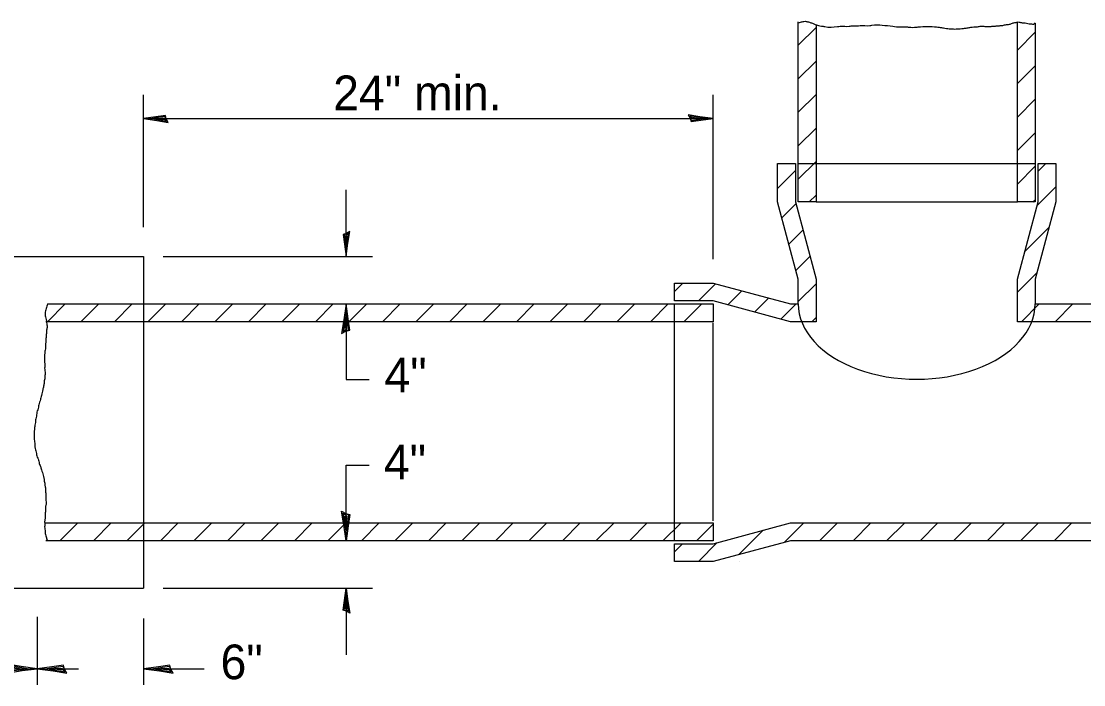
# Model space of a CAD drawing. Extents: x 0 to 2.83, y 0 to 1.83.
# Drawn here: x 0.5046 to 0.8622, y 0.9853 to 1.2086 of the extents above; entities that cross this region are included whole.
import ezdxf

# ---------------------------------------------------------------- set-up
doc = ezdxf.new("R2010")
doc.units = 0
for name, color, linetype in [('Default', 7, 'Continuous'), ('RD_Pr_Roadway_Dimensions', 7, 'Continuous'), ('SH_General_Details', 7, 'Continuous')]:
    doc.layers.add(name, color=color, linetype=linetype)

msp = doc.modelspace()

# ---------------------------------------------------------------- linework, layer by layer
at = {"layer": 'Default'}
for p, q in [((0.76611, 1.14782), (0.76611, 1.20842)), ((0.77209, 1.20759), (0.77209, 1.14782)), ((0.83985, 1.14782), (0.83985, 1.20842)), ((0.84583, 1.20801), (0.84583, 1.14782)), ((0.75914, 1.14782), (0.75914, 1.16077)), ((0.75914, 1.16077), (0.76512, 1.16077)), ((0.76512, 1.16077), (0.76512, 1.14782)), ((0.76611, 1.16077), (0.84583, 1.16077)), ((0.84683, 1.16077), (0.85281, 1.16077)), ((0.84683, 1.14782), (0.84683, 1.16077)), ((0.85281, 1.16077), (0.85281, 1.14782)), ((0.76611, 1.12179), (0.75914, 1.14782)), ((0.76512, 1.14782), (0.77209, 1.12179)), ((0.77209, 1.14782), (0.83985, 1.14782)), ((0.83985, 1.12179), (0.84683, 1.14782)), ((0.85281, 1.14782), (0.84583, 1.12179)), ((0.47417, 1.1295), (0.50996, 1.1295)), ((0.50996, 1.1295), (0.54575, 1.1295)), ((0.54575, 1.1295), (0.54575, 1.01777)), ((0.72447, 1.11449), (0.72447, 1.12047)), ((0.72447, 1.12047), (0.73742, 1.12047)), ((0.73742, 1.12047), (0.76344, 1.1135)), ((0.76611, 1.1135), (0.76611, 1.12179)), ((0.77209, 1.12179), (0.77209, 1.10751)), ((0.83985, 1.10751), (0.83985, 1.12179)), ((0.84583, 1.12179), (0.84583, 1.1135)), ((0.51344, 1.1135), (0.73742, 1.1135)), ((0.73742, 1.11449), (0.72447, 1.11449)), ((0.72447, 1.03378), (0.72447, 1.1135)), ((0.76345, 1.10751), (0.73742, 1.11449)), ((0.76344, 1.1135), (0.76611, 1.1135)), ((0.84583, 1.1135), (0.89167, 1.1135)), ((0.73742, 1.10751), (0.51291, 1.10751)), ((0.73742, 1.04052), (0.73742, 1.10715)), ((0.77209, 1.10751), (0.76345, 1.10751)), ((0.89167, 1.10751), (0.83985, 1.10751)), ((0.51264, 1.03976), (0.73742, 1.03976)), ((0.73742, 1.03278), (0.76345, 1.03976)), ((0.76345, 1.03976), (0.89167, 1.03976)), ((0.73742, 1.03378), (0.51291, 1.03378)), ((0.76345, 1.03378), (0.73742, 1.0268)), ((0.89167, 1.03378), (0.76345, 1.03378)), ((0.72447, 1.0268), (0.72447, 1.03278)), ((0.72447, 1.03278), (0.73742, 1.03278)), ((0.73742, 1.0268), (0.72447, 1.0268)), ((0.47417, 1.01777), (0.50996, 1.01777)), ((0.50996, 1.01777), (0.54575, 1.01777))]:
    msp.add_line(p, q, dxfattribs=at)
msp.add_ellipse((0.80597, 1.1135), major_axis=(-0.03986, 0), ratio=0.635939, start_param=0, end_param=3.141593, dxfattribs=at)
msp.add_spline([(0.76611, 1.20816), (0.76685, 1.20837), (0.76802, 1.2086), (0.76873, 1.2086), (0.76919, 1.20849), (0.7699, 1.20837), (0.77036, 1.20814), (0.77084, 1.20802), (0.77177, 1.20755), (0.77224, 1.20743), (0.77295, 1.2072), (0.77388, 1.20697), (0.77447, 1.20697), (0.77505, 1.20685), (0.77927, 1.20685), (0.78021, 1.20697), (0.78326, 1.20697), (0.78396, 1.20708), (0.78583, 1.20708), (0.78689, 1.2072), (0.79017, 1.2072), (0.79087, 1.20732), (0.79438, 1.20732), (0.7979, 1.20697), (0.80036, 1.20673), (0.80282, 1.20673), (0.804, 1.20661), (0.80517, 1.20661), (0.80645, 1.20673), (0.81267, 1.20673), (0.81431, 1.2065), (0.81501, 1.20638), (0.81595, 1.20626), (0.81688, 1.20614), (0.81794, 1.20614), (0.81876, 1.20602), (0.81969, 1.20614), (0.82063, 1.20614), (0.82169, 1.20626), (0.82298, 1.20638), (0.82415, 1.20661), (0.8252, 1.20673), (0.82614, 1.20673), (0.82731, 1.20697), (0.8286, 1.20697), (0.82919, 1.20685), (0.82965, 1.20685), (0.83024, 1.20685), (0.83082, 1.20685), (0.83129, 1.20697), (0.83223, 1.20697), (0.8327, 1.20708), (0.83364, 1.20708), (0.8341, 1.2072), (0.83469, 1.2072), (0.83516, 1.20732), (0.83657, 1.20755), (0.83715, 1.20767), (0.83762, 1.20778), (0.8382, 1.20802), (0.83868, 1.20814), (0.83938, 1.20825), (0.83985, 1.20837), (0.84044, 1.20837), (0.8409, 1.20825), (0.84149, 1.20814), (0.84207, 1.20814), (0.84383, 1.20778), (0.84454, 1.20778), (0.84524, 1.20767), (0.84583, 1.20816)], degree=3, dxfattribs=at)
at = {"layer": 'RD_Pr_Roadway_Dimensions'}
for p, q in [((0.54575, 1.13935), (0.54575, 1.18387)), ((0.73742, 1.12853), (0.73742, 1.18387)), ((0.54575, 1.17588), (0.73742, 1.17588)), ((0.61393, 1.1295), (0.61393, 1.15185)), ((0.55232, 1.1295), (0.62283, 1.1295)), ((0.61393, 1.1135), (0.61393, 1.0881)), ((0.61393, 1.0881), (0.62172, 1.0881)), ((0.61394, 1.03378), (0.61394, 1.05918)), ((0.61394, 1.05918), (0.62172, 1.05918)), ((0.55232, 1.01778), (0.62284, 1.01778)), ((0.61394, 1.01778), (0.61394, 0.99542)), ((0.50996, 1.00821), (0.50996, 0.98531)), ((0.54575, 1.00764), (0.54575, 0.98531)), ((0.49509, 0.99071), (0.50996, 0.99071)), ((0.50996, 0.99071), (0.52383, 0.99071)), ((0.54575, 0.99071), (0.56616, 0.99071))]:
    msp.add_line(p, q, dxfattribs=at)
for points in [[(0.5534, 1.17577), (0.55314, 1.17691), (0.54991, 1.17642), (0.54575, 1.17588), (0.55019, 1.17527), (0.55408, 1.17459), (0.5534, 1.17577), (0.55306, 1.17653), (0.54854, 1.17588), (0.55348, 1.17501), (0.55275, 1.17598), (0.55068, 1.17585), (0.55267, 1.17555)], [(0.72977, 1.17599), (0.73003, 1.17485), (0.73326, 1.17534), (0.73742, 1.17588), (0.73298, 1.17649), (0.72909, 1.17718), (0.72977, 1.17599), (0.73011, 1.17524), (0.73463, 1.17589), (0.72969, 1.17676), (0.73042, 1.17578), (0.73249, 1.17592), (0.7305, 1.17622)], [(0.61404, 1.13715), (0.6129, 1.13689), (0.61339, 1.13366), (0.61393, 1.1295), (0.61454, 1.13394), (0.61522, 1.13783), (0.61404, 1.13715), (0.61329, 1.13681), (0.61394, 1.13229), (0.6148, 1.13723), (0.61383, 1.1365), (0.61396, 1.13442), (0.61427, 1.13642)], [(0.6138, 1.10431), (0.61517, 1.10462), (0.61457, 1.1085), (0.61393, 1.1135), (0.6132, 1.10817), (0.61238, 1.1035), (0.6138, 1.10431), (0.6147, 1.10473), (0.61392, 1.11014), (0.61289, 1.10422), (0.61405, 1.1051), (0.61389, 1.10758), (0.61353, 1.10519)], [(0.6138, 1.04296), (0.61517, 1.04265), (0.61458, 1.03878), (0.61394, 1.03378), (0.61321, 1.03911), (0.61239, 1.04378), (0.6138, 1.04296), (0.61471, 1.04255), (0.61393, 1.03714), (0.61289, 1.04306), (0.61406, 1.04218), (0.6139, 1.03969), (0.61353, 1.04208)], [(0.61405, 1.01013), (0.61291, 1.01039), (0.6134, 1.01362), (0.61394, 1.01778), (0.61455, 1.01334), (0.61523, 1.00945), (0.61405, 1.01013), (0.61329, 1.01047), (0.61394, 1.01499), (0.61481, 1.01005), (0.61384, 1.01078), (0.61397, 1.01285), (0.61427, 1.01086)], [(0.50078, 0.99084), (0.50109, 0.98947), (0.50496, 0.99006), (0.50996, 0.99071), (0.50463, 0.99144), (0.49996, 0.99226), (0.50078, 0.99084), (0.50119, 0.98994), (0.5066, 0.99071), (0.50068, 0.99175), (0.50156, 0.99059), (0.50405, 0.99075), (0.50165, 0.99111)], [(0.51914, 0.99058), (0.51883, 0.99194), (0.51495, 0.99135), (0.50996, 0.99071), (0.51529, 0.98998), (0.51996, 0.98916), (0.51914, 0.99058), (0.51873, 0.99148), (0.51332, 0.9907), (0.51923, 0.98966), (0.51836, 0.99083), (0.51587, 0.99067), (0.51826, 0.9903)], [(0.55493, 0.99058), (0.55462, 0.99194), (0.55074, 0.99135), (0.54575, 0.99071), (0.55108, 0.98998), (0.55575, 0.98916), (0.55493, 0.99058), (0.55452, 0.99148), (0.54911, 0.9907), (0.55502, 0.98966), (0.55415, 0.99083), (0.55166, 0.99067), (0.55405, 0.9903)]]:
    msp.add_lwpolyline(points, dxfattribs=at)
at = {"layer": 'SH_General_Details'}
for p, q in [((0.77209, 1.14782), (0.76611, 1.14782)), ((0.84583, 1.14782), (0.83985, 1.14782)), ((0.73742, 1.1135), (0.73742, 1.10751)), ((0.73742, 1.03976), (0.73742, 1.03378)), ((0.74618, 1.0268), (0.74618, 1.0268))]:
    msp.add_line(p, q, dxfattribs=at)
for points in [[(0.76611, 1.20054), (0.77209, 1.20652)], [(0.83985, 1.19895), (0.84584, 1.20493)], [(0.76611, 1.18926), (0.77209, 1.19524)], [(0.83985, 1.18768), (0.84584, 1.19366)], [(0.76611, 1.17799), (0.77209, 1.18397)], [(0.83985, 1.17641), (0.84584, 1.18239)], [(0.76611, 1.16672), (0.77209, 1.1727)], [(0.83985, 1.16513), (0.84584, 1.17111)], [(0.76611, 1.15545), (0.77209, 1.16142)], [(0.83985, 1.15386), (0.84584, 1.15984)], [(0.84683, 1.15819), (0.84941, 1.16077)], [(0.75914, 1.15238), (0.76512, 1.15836)], [(0.8465, 1.14659), (0.85281, 1.1529)], [(0.76976, 1.14782), (0.77209, 1.15015)], [(0.84509, 1.14782), (0.84584, 1.14857)], [(0.76055, 1.14252), (0.76527, 1.14724)], [(0.76294, 1.13364), (0.76766, 1.13835)], [(0.84237, 1.13119), (0.85054, 1.13935)], [(0.76532, 1.12474), (0.77003, 1.12946)], [(0.83985, 1.1174), (0.84641, 1.12395)], [(0.72447, 1.11772), (0.72723, 1.12047)], [(0.73253, 1.11449), (0.73827, 1.12024)], [(0.76611, 1.11426), (0.77209, 1.12024)], [(0.74245, 1.11314), (0.74716, 1.11786)], [(0.51343, 1.10752), (0.51941, 1.1135)], [(0.5247, 1.10751), (0.53068, 1.1135)], [(0.53598, 1.10752), (0.54195, 1.1135)], [(0.54725, 1.10751), (0.55323, 1.1135)], [(0.55852, 1.10752), (0.5645, 1.1135)], [(0.5698, 1.10751), (0.57577, 1.1135)], [(0.58107, 1.10751), (0.58705, 1.1135)], [(0.59234, 1.10751), (0.59832, 1.1135)], [(0.60362, 1.10751), (0.60959, 1.1135)], [(0.61489, 1.10751), (0.62087, 1.1135)], [(0.62616, 1.10751), (0.63214, 1.1135)], [(0.63744, 1.10751), (0.64341, 1.1135)], [(0.64871, 1.10751), (0.65469, 1.1135)], [(0.65998, 1.10751), (0.66596, 1.1135)], [(0.67126, 1.10751), (0.67723, 1.1135)], [(0.68253, 1.10751), (0.6885, 1.1135)], [(0.69381, 1.10751), (0.69978, 1.1135)], [(0.70508, 1.10751), (0.71105, 1.1135)], [(0.71635, 1.10751), (0.72233, 1.1135)], [(0.72763, 1.10751), (0.7336, 1.1135)], [(0.75134, 1.11076), (0.75605, 1.11547)], [(0.76023, 1.10838), (0.76535, 1.1135)], [(0.84125, 1.10751), (0.84722, 1.1135)], [(0.85252, 1.10751), (0.8585, 1.1135)], [(0.77064, 1.10751), (0.77209, 1.10897)], [(0.51764, 1.03378), (0.52361, 1.03976)], [(0.52891, 1.03378), (0.53488, 1.03976)], [(0.54018, 1.03378), (0.54616, 1.03976)], [(0.55145, 1.03378), (0.55743, 1.03976)], [(0.56273, 1.03378), (0.5687, 1.03976)], [(0.574, 1.03378), (0.57998, 1.03976)], [(0.58527, 1.03378), (0.59125, 1.03976)], [(0.59655, 1.03378), (0.60253, 1.03976)], [(0.60782, 1.03378), (0.6138, 1.03976)], [(0.6191, 1.03378), (0.62507, 1.03976)], [(0.63037, 1.03378), (0.63634, 1.03976)], [(0.64164, 1.03378), (0.64762, 1.03976)], [(0.65292, 1.03378), (0.65889, 1.03976)], [(0.66419, 1.03378), (0.67017, 1.03976)], [(0.67546, 1.03378), (0.68144, 1.03976)], [(0.68674, 1.03378), (0.69271, 1.03976)], [(0.69801, 1.03378), (0.70398, 1.03975)], [(0.70928, 1.03378), (0.71526, 1.03976)], [(0.72056, 1.03378), (0.72653, 1.03975)], [(0.73183, 1.03378), (0.73742, 1.03937)], [(0.74608, 1.02912), (0.75424, 1.03729)], [(0.76148, 1.03325), (0.76799, 1.03976)], [(0.77328, 1.03378), (0.77926, 1.03976)], [(0.78456, 1.03378), (0.79053, 1.03976)], [(0.79583, 1.03378), (0.8018, 1.03975)], [(0.8071, 1.03378), (0.81308, 1.03976)], [(0.81837, 1.03377), (0.82436, 1.03976)], [(0.82965, 1.03377), (0.83563, 1.03976)], [(0.84092, 1.03377), (0.8469, 1.03976)], [(0.85219, 1.03377), (0.85818, 1.03976)], [(0.72447, 1.03006), (0.72719, 1.03278)], [(0.73248, 1.0268), (0.73884, 1.03316)]]:
    msp.add_lwpolyline(points, dxfattribs=at)
msp.add_spline([(0.51344, 1.1135), (0.51301, 1.11194), (0.51262, 1.11037), (0.51262, 1.10972), (0.51275, 1.1092), (0.51314, 1.10724), (0.51327, 1.10646), (0.51327, 1.10528), (0.51314, 1.10463), (0.51314, 1.10385), (0.51301, 1.1032), (0.51301, 1.10254), (0.51288, 1.10189), (0.51288, 1.10045), (0.51275, 1.09993), (0.51275, 1.09876), (0.51249, 1.09719), (0.51249, 1.09315), (0.51249, 1.09223), (0.51249, 1.09145), (0.51262, 1.09054), (0.51262, 1.08975), (0.51249, 1.08897), (0.51249, 1.08832), (0.51236, 1.08766), (0.51236, 1.08701), (0.51223, 1.08636), (0.5121, 1.08584), (0.51197, 1.08518), (0.51183, 1.08466), (0.51144, 1.0827), (0.51118, 1.08192), (0.51105, 1.08127), (0.51079, 1.08048), (0.51053, 1.07957), (0.5104, 1.07879), (0.51014, 1.07787), (0.50988, 1.07709), (0.50961, 1.07526), (0.50936, 1.07448), (0.50936, 1.07357), (0.50922, 1.07265), (0.50909, 1.07187), (0.50896, 1.06939), (0.50896, 1.06861), (0.50896, 1.06782), (0.50909, 1.06704), (0.50922, 1.06613), (0.50922, 1.06534), (0.50936, 1.06443), (0.50961, 1.06365), (0.50975, 1.06273), (0.51001, 1.06195), (0.51027, 1.0613), (0.51053, 1.06052), (0.51066, 1.05973), (0.51092, 1.05908), (0.51118, 1.05856), (0.51131, 1.05803), (0.51157, 1.05725), (0.5117, 1.05673), (0.51223, 1.0549), (0.51236, 1.05438), (0.51236, 1.05386), (0.51249, 1.0532), (0.51249, 1.05268), (0.51275, 1.05164), (0.51275, 1.05046), (0.51288, 1.04981), (0.51288, 1.04798), (0.51288, 1.04563), (0.51275, 1.04511), (0.51275, 1.04354), (0.51262, 1.04276), (0.51262, 1.0412), (0.51249, 1.04067), (0.51249, 1.03963), (0.51249, 1.03885), (0.51249, 1.03806), (0.51262, 1.03728), (0.51262, 1.03663), (0.51275, 1.03584), (0.51301, 1.03506), (0.51314, 1.03441), (0.51344, 1.03378)], degree=3, dxfattribs=at)

# ---------------------------------------------------------------- texts
at = {"layer": 'RD_Pr_Roadway_Dimensions'}
for s, p in [('24" min.', (0.60958, 1.17871)), ('4"', (0.62683, 1.08371)), ('4"', (0.62664, 1.05444)), ('6"', (0.57168, 0.98717))]:
    msp.add_text(s, height=0.011667, dxfattribs=at).set_placement(p)

doc.saveas('drawing.dxf')
